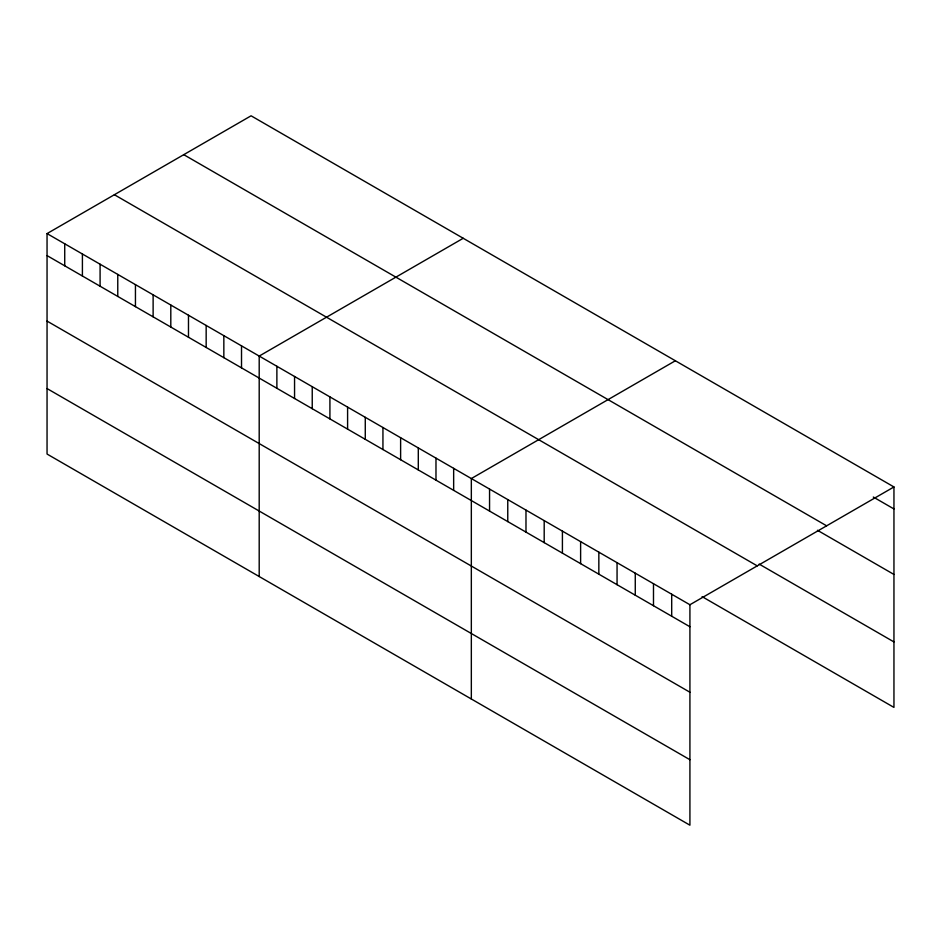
<?xml version="1.0" encoding="UTF-8"?>
<svg xmlns="http://www.w3.org/2000/svg" width="941" height="941" viewBox="0 0 941 941"><rect width="100%" height="100%" fill="white"/><g stroke="black" fill="none" stroke-linecap="round" stroke-linejoin="round"><path stroke-width="1.41" d="M47.05 233.591L689.918 604.745L689.918 825.198L47.05 454.044L47.05 233.591L251.082 115.802L893.95 486.956L893.95 707.409L702.092 596.629M463.231 238.273L259.198 356.074L259.198 576.527M675.379 360.756L471.335 478.557L471.335 699.01M689.918 604.745L893.95 486.956M873.307 497.036L893.95 508.952M183.754 154.665L826.621 525.819M817.447 530.277L893.95 574.445M759.164 564.094L893.95 641.915M114.379 194.728L757.246 565.87M47.05 255.599L689.918 626.753M47.05 321.093L689.918 692.235M47.05 388.562L689.918 759.716M671.698 594.23L671.698 616.237M653.489 583.714L653.489 605.722M635.269 573.198L635.269 595.206M617.061 562.683L617.061 584.69M598.841 552.167L598.841 574.175M580.621 541.651L580.621 563.659M562.412 531.136L562.412 553.143M544.192 520.62L544.192 542.628M525.984 510.104L525.984 532.112M507.764 499.589L507.764 521.596M489.555 489.073L489.555 511.081M453.656 468.347L453.656 490.355M435.977 458.149L435.977 480.145M418.298 447.94L418.298 469.935M400.619 437.73L400.619 459.737M382.94 427.52L382.94 449.527M365.273 417.322L365.273 439.318M347.594 407.112L347.594 429.108M329.915 396.902L329.915 418.91M312.236 386.692L312.236 408.7M294.557 376.494L294.557 398.49M276.877 366.284L276.877 388.28M241.519 345.865L241.519 367.872M223.84 335.666L223.84 357.662M206.161 325.457L206.161 347.452M188.482 315.247L188.482 337.254M170.803 305.049L170.803 327.045M153.124 294.839L153.124 316.835M135.445 284.629L135.445 306.637M117.766 274.419L117.766 296.427M100.087 264.221L100.087 286.217M82.408 254.011L82.408 276.007M64.729 243.801L64.729 265.809"/></g></svg>
